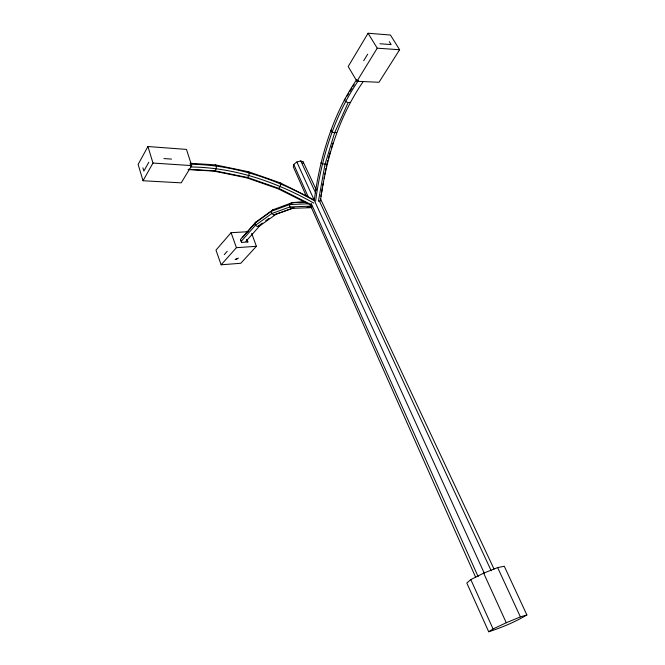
<?xml version="1.0" encoding="UTF-8"?>
<svg xmlns="http://www.w3.org/2000/svg" width="665" height="665" viewBox="0 0 665 665"><rect width="100%" height="100%" fill="white"/><g stroke="black" fill="none" stroke-linecap="round" stroke-linejoin="round"><path stroke-width="1" d="M314.42 199.143C320.098 156.94 332.658 114.962 356.789 79.484M315.642 200.971C321.328 158.428 333.98 116.117 358.477 80.465M318.385 201.412L324.977 164.455L334.628 132.809L348.144 102.634L345.468 101.496L344.279 99.767L345.468 98.752M320.879 196.358L321.237 194.355M321.602 192.351L322.492 187.339M322.858 185.336L323.215 183.332M324.113 178.328L324.47 176.325M324.828 174.321L325.185 172.318M325.542 170.315L325.9 168.311M326.266 166.308L326.623 164.305M320.397 201.138C326.116 158.835 338.818 116.774 363.314 81.413M316.415 190.124L303.19 161.911L300.755 160.93L296.839 161.986L293.747 164.446L293.315 166.865L306.365 196.25M302.874 163.524L303.19 161.911M327.687 160.398L327.014 164.205L322.217 163.864L320.829 162.883M328.286 158.453L330.355 151.67M331.544 147.788L333.024 142.942M188.37 169.284L215.186 170.888L216.266 168.553L216.349 165.876L215.36 164.878L190.065 163.274M147.929 146.524L138.129 164.405L143.025 180.747L181.196 182.85L191.695 165.602L186.474 149.409L147.929 146.524L152.992 163.058L143.025 180.747M148.835 162.21L143.881 171.08L142.9 167.821M368.069 33.25L348.186 66.525L356.939 81.28L379.017 82.269L399.615 49.742L390.438 35.029L368.069 33.25L377.23 48.188L399.615 49.742M363.697 60.715L367.67 54.181M356.939 81.28L377.23 48.188M347.105 96.101L348.743 93.449M349.832 91.679L352.018 88.146M353.107 86.375L354.204 84.605M248.045 231.711L231.088 232.684L215.984 250.115L221.137 264.795L240.797 263.274L256.391 246.324L251.703 233.39M240.929 238.976L256.108 221.935L272.85 209.832L291.27 203L293.298 202.916M242.268 237.663L256.108 221.935M224.271 254.629L227.247 251.262M241.653 240.871L255.343 225.369L271.769 213.565L289.807 206.956L311.877 206.108M245.9 241.395L259.616 225.984L276.025 214.28L294.021 207.746L273.864 214.886L271.769 213.565L271.312 211.312L272.85 209.832M221.137 264.795L236.432 247.671L256.391 246.324M291.27 203L289.574 204.571L271.312 211.312L254.712 223.315L255.343 225.369L257.53 226.557L262.434 223.058M470.803 579.589L466.805 583.014L488.7 631.75C501.917 627.494 514.951 622.091 526.871 614.95L504.294 566.264L497.653 567.586L483.655 573.147L470.803 579.589L493.064 628.94L488.7 631.75M331.694 129.742L330.596 130.573L331.901 131.936L334.628 132.809L336.714 132.526M265.701 220.722L268.968 218.386M493.064 628.94L506.273 622.748L520.404 616.904L526.871 614.95M238.436 258.12L235.111 259.533L236.989 259.051M188.079 169.567L213.914 171.113L246.574 177.771L277.978 188.702L278.876 188.394L280.214 186.208L280.987 183.806L280.613 183L248.61 171.769L215.36 164.878M273.864 214.886L276.025 214.28M258.228 226.366L259.616 225.984M246.574 177.771L247.646 177.513L278.876 188.394L311.461 204.77M348.851 102.535L350.28 102.319M240.871 240.506L241.619 242.384L247.87 241.985L247.064 239.766M291.819 202.551L305.102 201.969M291.852 202.634L305.127 202.052M299.375 202.65L304.445 202.426M307.737 203.806L289.574 204.571L289.807 206.956L291.794 208.369L311.81 207.638M307.072 207.256L310.081 207.148M190.423 166.973C233.98 167.331 276.166 181.803 313.789 203.116M190.14 164.23C233.772 164.696 276.1 178.985 313.797 200.356M152.992 163.058L191.695 165.602M163.922 158.569L171.537 159.093M379.923 43.757L391.12 44.572L389.291 41.629M215.186 170.888L247.646 177.513L248.86 175.252L249.292 172.692L248.61 171.769M277.978 188.702L310.605 205.094M280.613 183L313.523 199.6M246.615 239.666L247.87 241.985M320.38 198.586L494.062 569.132M300.755 160.93L315.642 192.966M319.15 200.506L491.227 570.794M497.653 567.586L520.404 616.904M296.839 161.986L484.436 573.538M483.655 573.147L506.273 622.748M293.747 164.446L308.585 197.613M311.129 203.299L478.143 576.63M310.156 204.787L475.683 577.328M240.555 239.408L241.619 242.384M231.088 232.684L236.432 247.671"/></g></svg>
